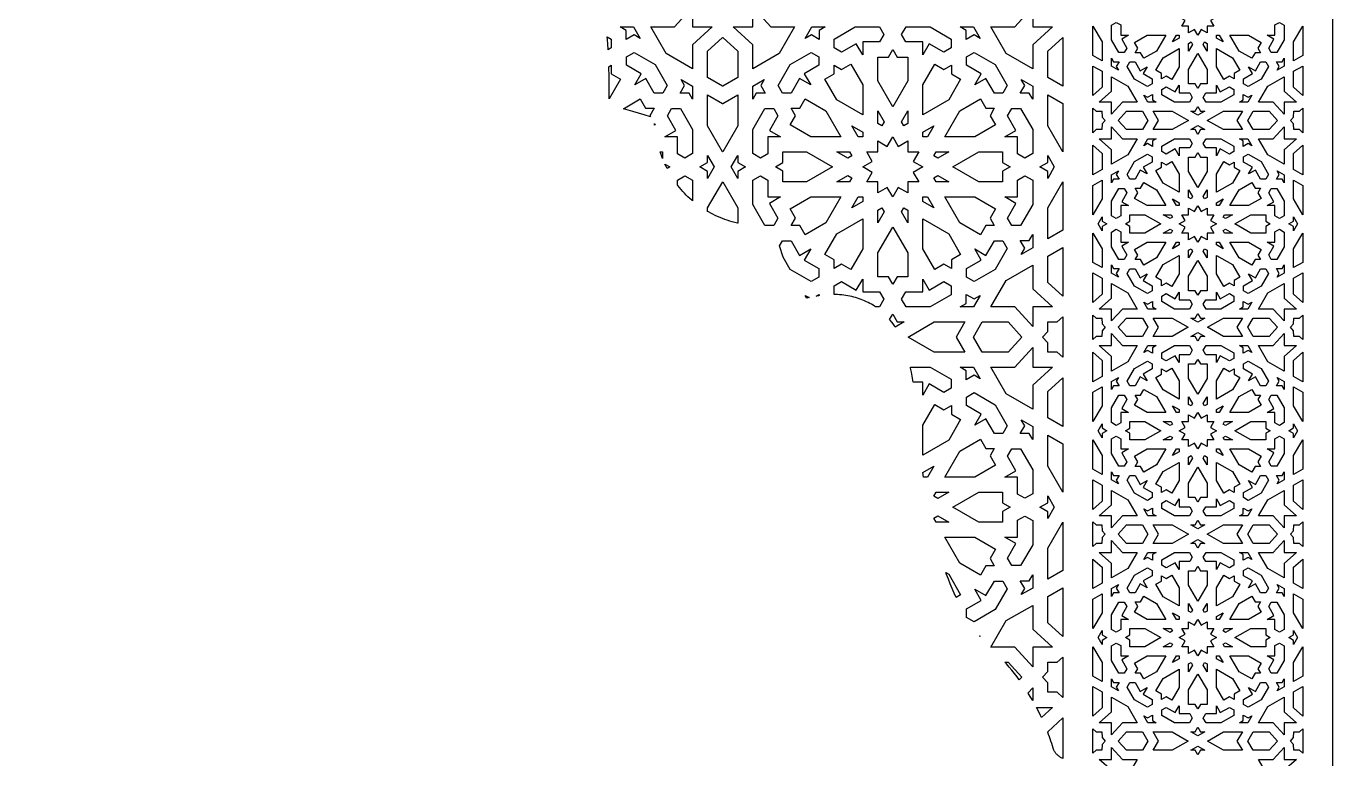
# Model space of a CAD drawing. Extents: x -430 to 430, y -1150 to 1150.
# Drawn here: x -5.4 to 430, y 579.6 to 823.6 of the extents above; entities that cross this region are included whole.
import ezdxf

# ---------------------------------------------------------------- set-up
doc = ezdxf.new("R2010")
doc.units = 0
doc.layers.add('LAYER_1', color=18, linetype='CONTINUOUS')

msp = doc.modelspace()

# ---------------------------------------------------------------- linework, layer by layer
at = {"layer": 'LAYER_1'}
for points in [[(-430, -1150), (430, -1150), (430, 1150), (-430, 1150)], [(386.13, 830.8), (388.09, 831.91), (388.09, 829.69), (390.35, 829.69), (389.22, 827.76), (391.18, 826.65), (389.22, 825.54), (390.35, 823.61), (388.09, 823.61), (388.09, 821.39), (386.13, 822.5), (385, 820.57), (383.87, 822.5), (381.91, 821.39), (381.91, 823.61), (379.65, 823.61), (380.78, 825.54), (378.82, 826.65), (380.78, 827.76), (379.65, 829.69), (381.91, 829.69), (381.91, 831.91), (383.87, 830.8), (385, 832.73)], [(216.64, 823.34), (223.2, 823.34), (216.64, 817.35), (216.64, 809.42), (207.81, 814.51), (202.71, 823.34), (210.65, 823.34), (216.64, 829.9)], [(242.69, 823.34), (250.62, 823.34), (245.53, 814.51), (236.7, 809.42), (236.7, 817.35), (230.14, 823.34), (236.7, 823.34), (236.7, 829.9)], [(329.97, 823.34), (336.53, 823.34), (329.97, 817.35), (329.97, 809.42), (321.14, 814.51), (316.04, 823.34), (323.98, 823.34), (329.97, 829.9)], [(199.13, 819.52), (197.12, 820.68), (194.53, 819.18), (194.53, 822.18), (192.52, 823.34), (196.93, 823.34)], [(258.81, 822.18), (258.81, 819.18), (256.21, 820.68), (254.2, 819.52), (256.41, 823.34), (260.82, 823.34)], [(280.38, 820.77), (278.97, 818.33), (273.32, 818.33), (273.32, 814.06), (271.19, 817.76), (266.3, 814.94), (263.85, 816.35), (263.85, 819.31), (270.84, 823.34), (278.9, 823.34)], [(302.81, 819.31), (302.81, 816.35), (300.37, 814.94), (295.48, 817.76), (293.34, 814.06), (293.34, 818.33), (287.7, 818.33), (286.29, 820.77), (287.77, 823.34), (295.83, 823.34)], [(312.46, 819.52), (310.45, 820.68), (307.86, 819.18), (307.86, 822.18), (305.85, 823.34), (310.26, 823.34)], [(353.1, 818.34), (353.1, 812.08), (350.01, 813.83), (350.01, 823.6)], [(359.29, 824), (359.29, 820.57), (361.93, 820.57), (359.64, 819.27), (361.39, 816.3), (360.51, 814.81), (358.68, 814.81), (356.2, 819.05), (356.2, 823.95), (357.78, 824.85)], [(413.8, 823.95), (413.8, 819.05), (411.31, 814.81), (409.48, 814.81), (408.61, 816.3), (410.35, 819.27), (408.07, 820.57), (410.71, 820.57), (410.71, 824), (412.22, 824.85)], [(419.98, 813.83), (416.9, 812.08), (416.9, 818.34), (419.98, 823.6)], [(189.48, 819.31), (189.48, 816.35), (188.49, 815.77), (188.37, 817.84), (188.21, 820.04)], [(231.69, 815.23), (231.69, 806.47), (226.69, 803.58), (226.67, 803.6), (226.65, 803.58), (221.65, 806.47), (221.65, 815.23), (226.65, 819.79), (226.67, 819.77), (226.69, 819.79)], [(339.97, 803.58), (334.98, 806.47), (334.98, 815.23), (339.97, 819.79)], [(371.2, 815.3), (366.96, 812.89), (365.86, 814.77), (364.09, 814.77), (364.97, 816.27), (363.87, 818.15), (368.11, 820.57), (374.29, 820.57)], [(378.82, 819.63), (376.56, 818.35), (377.86, 820.57), (378.82, 820.57)], [(393.44, 818.35), (391.18, 819.63), (391.18, 820.57), (392.13, 820.57)], [(406.13, 818.15), (405.03, 816.27), (405.91, 814.77), (404.14, 814.77), (403.04, 812.89), (398.8, 815.3), (395.71, 820.57), (401.88, 820.57)], [(204.14, 810.85), (208.17, 803.87), (206.69, 801.3), (203.87, 801.3), (201.05, 806.19), (197.35, 804.06), (199.48, 807.75), (194.59, 810.57), (194.59, 813.4), (197.16, 814.88)], [(258.74, 813.4), (258.74, 810.57), (253.85, 807.75), (255.99, 804.06), (252.29, 806.19), (249.47, 801.3), (246.64, 801.3), (245.16, 803.87), (249.19, 810.85), (256.17, 814.88)], [(284.76, 813.32), (288.33, 813.32), (288.33, 805.39), (283.33, 796.73), (278.33, 805.39), (278.33, 813.32), (281.9, 813.32), (283.33, 815.8)], [(317.47, 810.85), (321.5, 803.87), (320.02, 801.3), (317.2, 801.3), (314.37, 806.19), (310.68, 804.06), (312.81, 807.75), (307.92, 810.57), (307.92, 813.4), (310.49, 814.88)], [(378.82, 810.03), (376.36, 805.86), (374.46, 806.94), (372.93, 806.07), (372.93, 807.81), (371.02, 808.9), (373.47, 813.07), (378.82, 816.11)], [(383.21, 817.53), (381.91, 815.31), (381.91, 817.87), (382.73, 818.34)], [(388.09, 809.22), (388.09, 804.39), (385.88, 804.39), (385, 802.89), (384.11, 804.39), (381.91, 804.39), (381.91, 809.22), (385, 814.48)], [(388.09, 817.87), (388.09, 815.31), (386.79, 817.53), (387.26, 818.34)], [(396.53, 813.07), (398.98, 808.9), (397.07, 807.81), (397.07, 806.07), (395.54, 806.94), (393.63, 805.86), (391.18, 810.03), (391.18, 816.11)], [(189.55, 807.7), (192.64, 805.92), (188.89, 799.43), (188.87, 804.32), (188.82, 807.04), (188.75, 809.75), (188.74, 810.1), (189.55, 810.56)], [(273.32, 804.05), (273.32, 794.05), (264.66, 799.05), (260.7, 805.92), (263.79, 807.7), (263.79, 810.56), (266.26, 809.13), (269.35, 810.92)], [(300.4, 809.13), (302.88, 810.56), (302.88, 807.7), (305.97, 805.92), (302, 799.05), (293.34, 794.05), (293.34, 804.05), (297.31, 810.92)], [(353.1, 808.56), (353.1, 803.23), (350.01, 800.46), (350.01, 810.32)], [(356.91, 811.74), (358.76, 811.74), (357.84, 810.17), (358.55, 808.95), (356.2, 810.29), (356.2, 812.96)], [(365.82, 808.73), (368.11, 810.03), (366.79, 807.78), (369.81, 806.07), (369.81, 804.35), (368.22, 803.45), (363.91, 805.9), (361.42, 810.14), (362.34, 811.7), (364.08, 811.7)], [(408.57, 810.14), (406.08, 805.9), (401.77, 803.45), (400.19, 804.35), (400.19, 806.07), (403.21, 807.78), (401.89, 810.03), (404.17, 808.73), (405.92, 811.7), (407.66, 811.7)], [(413.8, 810.29), (411.44, 808.95), (412.16, 810.17), (411.23, 811.74), (413.09, 811.74), (413.8, 812.96)], [(419.98, 800.46), (416.9, 803.23), (416.9, 808.56), (419.98, 810.32)], [(216.64, 803.63), (216.64, 799.23), (215.48, 801.23), (212.48, 801.23), (213.98, 803.83), (212.82, 805.84)], [(239.36, 803.83), (240.86, 801.23), (237.86, 801.23), (236.7, 799.23), (236.7, 803.63), (240.52, 805.84)], [(329.97, 803.63), (329.97, 799.23), (328.81, 801.23), (325.81, 801.23), (327.31, 803.83), (326.15, 805.84)], [(361.65, 803.67), (364.8, 798.3), (359.89, 798.3), (356.2, 794.32), (356.2, 798.3), (352.14, 798.3), (356.2, 801.94), (356.2, 806.77)], [(413.8, 801.94), (417.85, 798.3), (413.8, 798.3), (413.8, 794.32), (410.1, 798.3), (405.2, 798.3), (408.35, 803.67), (413.8, 806.77)], [(378.82, 801.35), (382.3, 801.35), (383.17, 799.86), (382.26, 798.3), (377.28, 798.3), (372.97, 800.75), (372.97, 802.55), (374.48, 803.41), (377.5, 801.7), (378.82, 803.94)], [(392.5, 801.7), (395.52, 803.41), (397.03, 802.55), (397.03, 800.75), (392.72, 798.3), (387.74, 798.3), (386.82, 799.86), (387.7, 801.35), (391.18, 801.35), (391.18, 803.94)], [(201, 796.26), (203.86, 796.26), (202.43, 793.78), (202.65, 793.4), (200.45, 794.09), (196.69, 795.21), (193.58, 796.1), (199.21, 799.35)], [(231.69, 790.38), (226.69, 781.73), (226.67, 781.76), (226.65, 781.73), (221.65, 790.38), (221.65, 800.69), (226.65, 797.8), (226.67, 797.81), (226.69, 797.8), (231.69, 800.69)], [(261, 795.38), (265.99, 786.73), (256, 786.73), (249.12, 790.69), (250.91, 793.78), (249.48, 796.26), (252.34, 796.26), (254.12, 799.35)], [(314.33, 796.26), (317.19, 796.26), (315.76, 793.78), (317.54, 790.69), (310.67, 786.73), (300.67, 786.73), (305.67, 795.38), (312.54, 799.35)], [(339.97, 797.8), (339.97, 781.73), (334.98, 790.38), (334.98, 800.69)], [(369.85, 799.01), (371.09, 798.3), (368.37, 798.3), (367.01, 800.63), (368.25, 799.92), (369.85, 800.83)], [(401.75, 799.92), (402.99, 800.63), (401.63, 798.3), (398.91, 798.3), (400.15, 799.01), (400.15, 800.83)], [(216.64, 789.21), (216.64, 781.15), (214.07, 779.67), (211.63, 781.08), (211.63, 786.73), (207.36, 786.73), (211.05, 788.86), (208.23, 793.75), (209.64, 796.19), (212.61, 796.19)], [(245.1, 793.75), (242.28, 788.86), (245.98, 786.73), (241.71, 786.73), (241.71, 781.08), (239.26, 779.67), (236.7, 781.15), (236.7, 789.21), (240.73, 796.19), (243.69, 796.19)], [(280.44, 791.72), (279.67, 790.39), (278.33, 791.16), (278.33, 795.37)], [(288.33, 791.16), (287, 790.39), (286.23, 791.72), (288.33, 795.37)], [(329.97, 789.21), (329.97, 781.15), (327.4, 779.67), (324.96, 781.08), (324.96, 786.73), (320.69, 786.73), (324.38, 788.86), (321.56, 793.75), (322.97, 796.19), (325.93, 796.19)], [(351.15, 795.26), (353.04, 795.26), (353.1, 793.34), (354.17, 792.19), (353.1, 791.04), (353.04, 789.13), (351.15, 789.13), (350.01, 788.1), (350.01, 796.28)], [(368.38, 792.19), (366.58, 789.13), (361.26, 789.13), (358.42, 792.19), (361.26, 795.26), (366.58, 795.26)], [(381.85, 792.19), (376.45, 789.13), (370.16, 789.13), (371.95, 792.19), (370.16, 795.26), (376.45, 795.26)], [(385.93, 795.26), (387.36, 795.26), (385, 793.92), (382.64, 795.26), (384.07, 795.26), (385, 796.84)], [(398.04, 792.19), (399.84, 789.13), (393.55, 789.13), (388.15, 792.19), (393.55, 795.26), (399.84, 795.26)], [(411.58, 792.19), (408.74, 789.13), (403.42, 789.13), (401.62, 792.19), (403.42, 795.26), (408.74, 795.26)], [(419.98, 788.1), (418.84, 789.13), (416.96, 789.13), (416.9, 791.04), (415.83, 792.19), (416.9, 793.34), (416.96, 795.26), (418.84, 795.26), (419.98, 796.28)], [(204.21, 790.69), (203.99, 790.57), (203.94, 791.16), (203.94, 791.17)], [(273.32, 788.27), (273.32, 786.73), (271.78, 786.73), (269.67, 790.37)], [(294.88, 786.73), (293.34, 786.73), (293.34, 788.27), (296.99, 790.37)], [(359.89, 786.08), (364.8, 786.08), (361.65, 780.72), (356.2, 777.62), (356.2, 782.44), (352.14, 786.08), (356.2, 786.08), (356.2, 790.07)], [(387.36, 789.13), (385.93, 789.13), (385, 787.55), (384.07, 789.13), (382.64, 789.13), (385, 790.47)], [(413.8, 786.08), (417.85, 786.08), (413.8, 782.44), (413.8, 777.62), (408.35, 780.72), (405.2, 786.08), (410.1, 786.08), (413.8, 790.07)], [(285.16, 783.55), (288.33, 785.38), (288.33, 781.72), (291.99, 781.72), (290.16, 778.55), (293.33, 776.72), (290.16, 774.89), (291.99, 771.72), (288.33, 771.72), (288.33, 768.06), (285.16, 769.89), (283.33, 766.72), (281.5, 769.89), (278.33, 768.06), (278.33, 771.72), (274.67, 771.72), (276.5, 774.89), (273.33, 776.72), (276.5, 778.55), (274.67, 781.72), (278.33, 781.72), (278.33, 785.38), (281.5, 783.55), (283.33, 786.72)], [(353.1, 781.15), (353.1, 775.83), (350.01, 774.07), (350.01, 783.93)], [(369.85, 785.38), (369.85, 783.55), (368.25, 784.47), (367.01, 783.76), (368.37, 786.08), (371.09, 786.08)], [(383.17, 784.52), (382.3, 783.04), (378.82, 783.04), (378.82, 780.44), (377.5, 782.69), (374.48, 780.97), (372.97, 781.83), (372.97, 783.63), (377.28, 786.08), (382.26, 786.08)], [(397.03, 783.63), (397.03, 781.83), (395.52, 780.97), (392.5, 782.69), (391.18, 780.44), (391.18, 783.04), (387.7, 783.04), (386.82, 784.52), (387.74, 786.08), (392.72, 786.08)], [(402.99, 783.76), (401.75, 784.47), (400.15, 783.55), (400.15, 785.38), (398.91, 786.08), (401.63, 786.08)], [(419.98, 774.07), (416.9, 775.83), (416.9, 781.15), (419.98, 783.93)], [(206.62, 779.55), (206.24, 780.53), (205.83, 781.72), (206.62, 781.72)], [(223.85, 776.72), (221.65, 772.9), (221.65, 775.22), (219.05, 776.72), (221.65, 778.22), (221.65, 780.53)], [(231.69, 778.22), (234.29, 776.72), (231.69, 775.22), (231.69, 772.9), (229.48, 776.72), (231.69, 780.53)], [(263.31, 776.72), (254.65, 771.72), (246.72, 771.72), (246.72, 775.29), (244.24, 776.72), (246.72, 778.15), (246.72, 781.72), (254.65, 781.72)], [(269.66, 780.38), (268.32, 779.61), (264.67, 781.72), (268.89, 781.72)], [(298.34, 779.61), (297.01, 780.38), (297.78, 781.72), (301.99, 781.72)], [(319.95, 778.15), (322.42, 776.72), (319.95, 775.29), (319.95, 771.72), (312.01, 771.72), (303.35, 776.72), (312.01, 781.72), (319.95, 781.72)], [(337.18, 776.72), (334.98, 772.9), (334.98, 775.22), (332.38, 776.72), (334.98, 778.22), (334.98, 780.53)], [(369.81, 780.04), (369.81, 778.32), (366.79, 776.61), (368.11, 774.36), (365.82, 775.66), (364.08, 772.69), (362.34, 772.69), (361.42, 774.24), (363.91, 778.49), (368.22, 780.94)], [(385.88, 779.99), (388.09, 779.99), (388.09, 775.17), (385, 769.91), (381.91, 775.17), (381.91, 779.99), (384.11, 779.99), (385, 781.5)], [(406.08, 778.49), (408.57, 774.24), (407.66, 772.69), (405.92, 772.69), (404.17, 775.66), (401.89, 774.36), (403.21, 776.61), (400.19, 778.32), (400.19, 780.04), (401.77, 780.94)], [(209.09, 776.72), (208.15, 776.17), (207.82, 776.82), (207.41, 777.69)], [(357.84, 774.22), (358.76, 772.64), (356.91, 772.64), (356.2, 771.42), (356.2, 774.1), (358.55, 775.44)], [(378.82, 774.35), (378.82, 768.28), (373.47, 771.31), (371.02, 775.49), (372.93, 776.58), (372.93, 778.31), (374.46, 777.45), (376.36, 778.53)], [(395.54, 777.45), (397.07, 778.31), (397.07, 776.58), (398.98, 775.49), (396.53, 771.31), (391.18, 768.28), (391.18, 774.35), (393.63, 778.53)], [(413.8, 774.1), (413.8, 771.42), (413.09, 772.64), (411.23, 772.64), (412.16, 774.22), (411.44, 775.44)], [(216.64, 772.28), (216.64, 765.4), (216.36, 765.62), (215.73, 766.18), (215.11, 766.75), (214.5, 767.34), (213.91, 767.94), (213.34, 768.56), (212.78, 769.19), (212.23, 769.83), (211.71, 770.49), (211.63, 770.6), (211.63, 772.35), (214.07, 773.76)], [(231.69, 763.05), (231.69, 757.95), (231.57, 757.98), (230.72, 758.19), (229.88, 758.42), (229.04, 758.67), (228.21, 758.94), (227.39, 759.23), (226.58, 759.54), (225.78, 759.86), (224.99, 760.2), (224.21, 760.56), (223.43, 760.94), (222.67, 761.33), (221.92, 761.74), (221.65, 761.9), (221.65, 763.05), (226.67, 771.71)], [(241.71, 772.35), (241.71, 766.71), (245.98, 766.71), (242.28, 764.58), (245.1, 759.69), (243.69, 757.25), (240.73, 757.25), (236.7, 764.23), (236.7, 772.28), (239.26, 773.76)], [(269.66, 773.06), (268.89, 771.72), (264.67, 771.72), (268.32, 773.83)], [(301.99, 771.72), (297.78, 771.72), (297.01, 773.06), (298.34, 773.83)], [(329.97, 772.28), (329.97, 764.23), (325.93, 757.25), (322.97, 757.25), (321.56, 759.69), (324.38, 764.58), (320.69, 766.71), (324.96, 766.71), (324.96, 772.35), (327.4, 773.76)], [(339.97, 755.64), (334.98, 752.75), (334.98, 763.05), (339.97, 771.71)], [(353.1, 766.05), (350.01, 760.78), (350.01, 770.56), (353.1, 772.31)], [(371.2, 769.08), (374.29, 763.82), (368.11, 763.82), (363.87, 766.23), (364.97, 768.11), (364.09, 769.62), (365.86, 769.62), (366.96, 771.5)], [(404.14, 769.62), (405.91, 769.62), (405.03, 768.11), (406.13, 766.23), (401.88, 763.82), (395.71, 763.82), (398.8, 769.08), (403.04, 771.5)], [(419.98, 770.56), (419.98, 760.78), (416.9, 766.05), (416.9, 772.31)], [(261, 758.05), (254.12, 754.09), (252.34, 757.18), (249.48, 757.18), (250.91, 759.65), (249.12, 762.74), (256, 766.71), (265.99, 766.71)], [(273.32, 765.17), (269.67, 763.07), (271.78, 766.71), (273.32, 766.71)], [(296.99, 763.07), (293.34, 765.17), (293.34, 766.71), (294.88, 766.71)], [(317.54, 762.74), (315.76, 759.65), (317.19, 757.18), (314.33, 757.18), (312.54, 754.09), (305.67, 758.05), (300.67, 766.71), (310.67, 766.71)], [(361.39, 768.09), (359.64, 765.12), (361.93, 763.82), (359.29, 763.82), (359.29, 760.39), (357.78, 759.53), (356.2, 760.43), (356.2, 765.33), (358.68, 769.58), (360.51, 769.58)], [(383.21, 766.86), (382.73, 766.05), (381.91, 766.52), (381.91, 769.08)], [(388.09, 766.52), (387.26, 766.05), (386.79, 766.86), (388.09, 769.08)], [(413.8, 765.33), (413.8, 760.43), (412.22, 759.53), (410.71, 760.39), (410.71, 763.82), (408.07, 763.82), (410.35, 765.12), (408.61, 768.09), (409.48, 769.58), (411.31, 769.58)], [(280.44, 761.72), (278.33, 758.07), (278.33, 762.28), (279.67, 763.05)], [(288.33, 762.28), (288.33, 758.07), (286.23, 761.72), (287, 763.05)], [(378.82, 764.76), (378.82, 763.82), (377.86, 763.82), (376.56, 766.04)], [(386.13, 761.89), (388.09, 763), (388.09, 760.77), (390.35, 760.77), (389.22, 758.85), (391.18, 757.74), (389.22, 756.62), (390.35, 754.7), (388.09, 754.7), (388.09, 752.47), (386.13, 753.58), (385, 751.66), (383.87, 753.58), (381.91, 752.47), (381.91, 754.7), (379.65, 754.7), (380.78, 756.62), (378.82, 757.74), (380.78, 758.85), (379.65, 760.77), (381.91, 760.77), (381.91, 763), (383.87, 761.89), (385, 763.81)], [(392.13, 763.82), (391.18, 763.82), (391.18, 764.76), (393.44, 766.04)], [(273.32, 749.39), (269.35, 742.52), (266.26, 744.3), (263.79, 742.87), (263.79, 745.73), (260.7, 747.52), (264.66, 754.39), (273.32, 759.39)], [(302, 754.39), (305.97, 747.52), (302.88, 745.73), (302.88, 742.87), (300.4, 744.3), (297.31, 742.52), (293.34, 749.39), (293.34, 759.39)], [(353.1, 758.65), (354.7, 757.74), (353.1, 756.83), (353.1, 755.42), (351.74, 757.74), (353.1, 760.06)], [(372.63, 757.74), (367.29, 754.7), (362.38, 754.7), (362.38, 756.87), (360.85, 757.74), (362.38, 758.61), (362.38, 760.78), (367.29, 760.78)], [(376.55, 759.96), (375.73, 759.49), (373.47, 760.77), (376.08, 760.77)], [(394.27, 759.49), (393.44, 759.96), (393.92, 760.77), (396.52, 760.77)], [(407.61, 758.61), (409.14, 757.74), (407.61, 756.87), (407.61, 754.7), (402.71, 754.7), (397.36, 757.74), (402.71, 760.78), (407.61, 760.78)], [(418.26, 757.74), (416.9, 755.42), (416.9, 756.83), (415.29, 757.74), (416.9, 758.65), (416.9, 760.06)], [(288.33, 748.05), (288.33, 740.11), (284.76, 740.11), (283.33, 737.64), (281.9, 740.11), (278.33, 740.11), (278.33, 748.05), (283.33, 756.7)], [(329.97, 749.8), (326.15, 747.6), (327.31, 749.61), (325.81, 752.2), (328.81, 752.2), (329.97, 754.21)], [(353.1, 749.43), (353.1, 743.16), (350.01, 744.92), (350, 744.91), (350, 754.67), (350.01, 754.69)], [(359.29, 755.08), (359.29, 751.65), (361.93, 751.65), (359.64, 750.35), (361.39, 747.38), (360.51, 745.9), (358.68, 745.9), (356.2, 750.14), (356.2, 755.04), (357.78, 755.94)], [(376.55, 755.51), (376.08, 754.7), (373.47, 754.7), (375.73, 755.98)], [(396.52, 754.7), (393.92, 754.7), (393.44, 755.51), (394.27, 755.98)], [(413.8, 755.04), (413.8, 750.14), (411.31, 745.9), (409.48, 745.9), (408.61, 747.38), (410.35, 750.35), (408.07, 751.65), (410.71, 751.65), (410.71, 755.08), (412.22, 755.94)], [(419.98, 744.92), (416.9, 743.16), (416.9, 749.43), (419.98, 754.69)], [(252.29, 747.25), (255.99, 749.38), (253.85, 745.68), (258.74, 742.86), (258.74, 740.04), (256.17, 738.56), (249.19, 742.59), (246.86, 746.63), (245.64, 750.4), (246.64, 752.13), (249.47, 752.13)], [(321.5, 749.57), (317.47, 742.59), (310.49, 738.56), (307.92, 740.04), (307.92, 742.86), (312.81, 745.68), (310.68, 749.38), (314.37, 747.25), (317.2, 752.13), (320.02, 752.13)], [(339.97, 733.64), (334.98, 738.21), (334.98, 746.97), (339.97, 749.85)], [(371.2, 746.39), (366.96, 743.98), (365.86, 745.86), (364.09, 745.86), (364.97, 747.36), (363.87, 749.24), (368.11, 751.65), (374.29, 751.65)], [(378.82, 750.71), (376.56, 749.43), (377.86, 751.65), (378.82, 751.65)], [(383.21, 748.61), (381.91, 746.4), (381.91, 748.96), (382.73, 749.42)], [(388.09, 748.96), (388.09, 746.4), (386.79, 748.61), (387.26, 749.42)], [(393.44, 749.43), (391.18, 750.71), (391.18, 751.65), (392.13, 751.65)], [(406.13, 749.24), (405.03, 747.36), (405.91, 745.86), (404.14, 745.86), (403.04, 743.98), (398.8, 746.39), (395.71, 751.65), (401.88, 751.65)], [(378.82, 741.12), (376.36, 736.94), (374.46, 738.03), (372.93, 737.16), (372.93, 738.9), (371.02, 739.98), (373.47, 744.16), (378.82, 747.2)], [(388.09, 740.3), (388.09, 735.48), (385.88, 735.48), (385, 733.98), (384.11, 735.48), (381.91, 735.48), (381.91, 740.3), (385, 745.57)], [(396.53, 744.16), (398.98, 739.98), (397.07, 738.9), (397.07, 737.16), (395.54, 738.03), (393.63, 736.94), (391.18, 741.12), (391.18, 747.2)], [(329.97, 736.08), (336.53, 730.1), (329.97, 730.1), (329.97, 723.54), (323.98, 730.1), (316.04, 730.1), (321.14, 738.92), (329.97, 744.02)], [(353.1, 739.65), (353.1, 734.32), (350.01, 731.55), (350, 731.56), (350, 741.39), (350.01, 741.4)], [(356.91, 742.83), (358.76, 742.83), (357.84, 741.25), (358.55, 740.03), (356.2, 741.37), (356.2, 744.05)], [(365.82, 739.82), (368.11, 741.11), (366.79, 738.87), (369.81, 737.15), (369.81, 735.44), (368.22, 734.54), (363.91, 736.99), (361.42, 741.23), (362.34, 742.79), (364.08, 742.79)], [(408.57, 741.23), (406.08, 736.99), (401.77, 734.54), (400.19, 735.44), (400.19, 737.15), (403.21, 738.87), (401.89, 741.11), (404.17, 739.82), (405.92, 742.79), (407.66, 742.79)], [(413.8, 741.37), (411.44, 740.03), (412.16, 741.25), (411.23, 742.83), (413.09, 742.83), (413.8, 744.05)], [(419.98, 731.55), (416.9, 734.32), (416.9, 739.65), (419.98, 741.4)], [(273.32, 735.11), (278.97, 735.11), (280.38, 732.66), (278.9, 730.1), (277.59, 730.1), (277.29, 730.3), (276.77, 730.63), (276.23, 730.95), (275.68, 731.26), (275.12, 731.55), (274.55, 731.83), (273.98, 732.09), (273.39, 732.34), (272.79, 732.58), (272.19, 732.8), (271.58, 733), (270.96, 733.19), (270.33, 733.36), (269.7, 733.52), (269.06, 733.66), (268.41, 733.78), (267.76, 733.89), (267.06, 733.99), (266.35, 734.07), (265.65, 734.14), (264.94, 734.18), (264.23, 734.21), (263.85, 734.22), (263.85, 737.09), (266.3, 738.5), (271.19, 735.68), (273.32, 739.37)], [(295.48, 735.68), (300.37, 738.5), (302.81, 737.09), (302.81, 734.13), (295.83, 730.1), (287.77, 730.1), (286.29, 732.66), (287.7, 735.11), (293.34, 735.11), (293.34, 739.37)], [(361.65, 734.76), (364.8, 729.39), (359.89, 729.39), (356.2, 725.4), (356.2, 729.39), (352.14, 729.39), (356.2, 733.03), (356.2, 737.86)], [(413.8, 733.03), (417.85, 729.39), (413.8, 729.39), (413.8, 725.4), (410.1, 729.39), (405.2, 729.39), (408.35, 734.76), (413.8, 737.86)], [(255.5, 733.17), (254.74, 732.99), (254.2, 733.92)], [(258.81, 733.86), (258.58, 733.83), (257.88, 733.7), (257.83, 733.69), (258.81, 734.26)], [(310.45, 732.76), (312.46, 733.92), (310.26, 730.1), (305.85, 730.1), (307.86, 731.26), (307.86, 734.26)], [(369.85, 730.1), (371.09, 729.39), (368.37, 729.39), (367.01, 731.71), (368.25, 731.01), (369.85, 731.92)], [(378.82, 732.44), (382.3, 732.44), (383.17, 730.95), (382.26, 729.39), (377.28, 729.39), (372.97, 731.84), (372.97, 733.64), (374.48, 734.5), (377.5, 732.78), (378.82, 735.03)], [(392.5, 732.78), (395.52, 734.5), (397.03, 733.64), (397.03, 731.84), (392.72, 729.39), (387.74, 729.39), (386.82, 730.95), (387.7, 732.44), (391.18, 732.44), (391.18, 735.03)], [(401.75, 731.01), (402.99, 731.71), (401.63, 729.39), (398.91, 729.39), (400.15, 730.1), (400.15, 731.92)], [(284.83, 725.09), (287.15, 725.09), (284.15, 723.36), (283.87, 723.81), (283.45, 724.43), (283, 725.03), (282.53, 725.63), (282.3, 725.9), (283.33, 727.69)], [(351.15, 726.35), (353.04, 726.35), (353.1, 724.43), (354.15, 723.29), (353.1, 722.16), (353.04, 720.24), (351.15, 720.24), (350, 719.2), (350, 727.38)], [(385.93, 726.35), (387.36, 726.35), (385, 725.01), (382.64, 726.35), (384.07, 726.35), (385, 727.92)], [(420, 719.2), (418.84, 720.24), (416.96, 720.24), (416.9, 722.16), (415.84, 723.29), (416.9, 724.43), (416.96, 726.35), (418.84, 726.35), (420, 727.38)], [(304.45, 720.05), (307.36, 715.01), (297.17, 715.01), (288.44, 720.05), (297.17, 725.09), (307.36, 725.09)], [(326.37, 720.05), (321.77, 715.01), (313.15, 715.01), (310.24, 720.05), (313.15, 725.09), (321.77, 725.09)], [(339.97, 713.32), (338.13, 715.01), (335.07, 715.01), (334.98, 718.16), (333.25, 720.05), (334.98, 721.94), (335.07, 725.09), (338.13, 725.09), (339.97, 726.77)], [(368.37, 723.29), (366.58, 720.24), (361.26, 720.24), (358.43, 723.29), (361.26, 726.35), (366.58, 726.35)], [(381.82, 723.29), (376.45, 720.24), (370.16, 720.24), (371.95, 723.29), (370.16, 726.35), (376.45, 726.35)], [(398.05, 723.29), (399.84, 720.24), (393.55, 720.24), (388.17, 723.29), (393.55, 726.35), (399.84, 726.35)], [(411.57, 723.29), (408.74, 720.24), (403.42, 720.24), (401.62, 723.29), (403.42, 726.35), (408.74, 726.35)], [(359.89, 717.19), (364.8, 717.19), (361.65, 711.83), (356.2, 708.73), (356.2, 713.55), (352.14, 717.19), (356.2, 717.19), (356.2, 721.18)], [(387.36, 720.24), (385.93, 720.24), (385, 718.66), (384.07, 720.24), (382.64, 720.24), (385, 721.58)], [(413.8, 717.19), (417.85, 717.19), (413.8, 713.55), (413.8, 708.73), (408.35, 711.83), (405.2, 717.19), (410.1, 717.19), (413.8, 721.18)], [(329.97, 710), (336.53, 710), (329.97, 704.01), (329.97, 696.08), (321.14, 701.17), (316.04, 710), (323.98, 710), (329.97, 716.56)], [(353.1, 712.27), (353.1, 706.94), (350.01, 705.18), (350, 705.19), (350, 715.03), (350.01, 715.04)], [(369.85, 716.49), (369.85, 714.67), (368.25, 715.58), (367.01, 714.87), (368.37, 717.19), (371.09, 717.19)], [(383.17, 715.64), (382.3, 714.15), (378.82, 714.15), (378.82, 711.56), (377.5, 713.8), (374.48, 712.09), (372.97, 712.94), (372.97, 714.75), (377.28, 717.2), (382.26, 717.2)], [(397.03, 714.75), (397.03, 712.94), (395.52, 712.09), (392.5, 713.8), (391.18, 711.56), (391.18, 714.15), (387.7, 714.15), (386.82, 715.64), (387.74, 717.2), (392.72, 717.2)], [(402.99, 714.87), (401.75, 715.58), (400.15, 714.67), (400.15, 716.49), (398.91, 717.19), (401.63, 717.19)], [(419.98, 705.18), (416.9, 706.94), (416.9, 712.27), (419.98, 715.04)], [(302.81, 705.97), (302.81, 703.01), (300.37, 701.6), (295.48, 704.42), (293.34, 700.72), (293.34, 704.99), (290.15, 704.99), (290.04, 705.74), (289.81, 707.07), (289.56, 708.39), (289.27, 709.7), (289.2, 710), (295.83, 710)], [(312.46, 706.18), (310.45, 707.34), (307.86, 705.84), (307.86, 708.84), (305.85, 710), (310.26, 710)], [(369.81, 711.15), (369.81, 709.43), (366.79, 707.72), (368.11, 705.47), (365.82, 706.77), (364.08, 703.8), (362.34, 703.8), (361.42, 705.36), (363.91, 709.6), (368.22, 712.05)], [(385.88, 711.1), (388.09, 711.1), (388.09, 706.28), (385, 701.02), (381.91, 706.28), (381.91, 711.1), (384.11, 711.1), (385, 712.61)], [(406.08, 709.6), (408.57, 705.36), (407.66, 703.8), (405.92, 703.8), (404.17, 706.77), (401.89, 705.47), (403.21, 707.72), (400.19, 709.43), (400.19, 711.15), (401.77, 712.05)], [(339.97, 690.25), (334.98, 693.13), (334.98, 701.89), (339.97, 706.45)], [(357.84, 705.33), (358.76, 703.75), (356.91, 703.75), (356.2, 702.53), (356.2, 705.21), (358.55, 706.55)], [(378.82, 705.47), (378.82, 699.39), (373.47, 702.43), (371.02, 706.6), (372.93, 707.69), (372.93, 709.43), (374.46, 708.56), (376.36, 709.64)], [(395.54, 708.56), (397.07, 709.43), (397.07, 707.69), (398.98, 706.6), (396.53, 702.43), (391.18, 699.39), (391.18, 705.47), (393.63, 709.64)], [(413.8, 705.21), (413.8, 702.53), (413.09, 703.75), (411.23, 703.75), (412.16, 705.33), (411.44, 706.55)], [(317.47, 697.51), (321.5, 690.53), (320.02, 687.96), (317.2, 687.96), (314.37, 692.85), (310.68, 690.72), (312.81, 694.41), (307.92, 697.24), (307.92, 700.06), (310.49, 701.54)], [(353.1, 697.16), (350.01, 691.89), (350, 691.92), (350, 701.67), (350.01, 701.67), (353.1, 703.42)], [(371.2, 700.2), (374.29, 694.93), (368.11, 694.93), (363.87, 697.35), (364.97, 699.22), (364.09, 700.73), (365.86, 700.73), (366.96, 702.61)], [(404.14, 700.73), (405.91, 700.73), (405.03, 699.22), (406.13, 697.35), (401.88, 694.93), (395.71, 694.93), (398.8, 700.2), (403.04, 702.61)], [(419.98, 701.67), (419.98, 691.89), (416.9, 697.16), (416.9, 703.42)], [(300.4, 695.79), (302.88, 697.22), (302.88, 694.36), (305.97, 692.58), (302, 685.71), (293.34, 680.71), (293.34, 690.71), (297.31, 697.58)], [(361.39, 699.2), (359.64, 696.23), (361.93, 694.93), (359.29, 694.93), (359.29, 691.5), (357.78, 690.64), (356.2, 691.54), (356.2, 696.44), (358.68, 700.69), (360.51, 700.69)], [(378.82, 695.87), (378.82, 694.93), (377.86, 694.93), (376.56, 697.15)], [(383.21, 697.97), (382.73, 697.16), (381.91, 697.63), (381.91, 700.19)], [(388.09, 697.63), (387.26, 697.16), (386.79, 697.97), (388.09, 700.19)], [(392.13, 694.93), (391.18, 694.93), (391.18, 695.87), (393.44, 697.15)], [(413.8, 696.44), (413.8, 691.54), (412.22, 690.64), (410.71, 691.5), (410.71, 694.93), (408.07, 694.93), (410.35, 696.23), (408.61, 699.2), (409.48, 700.69), (411.31, 700.69)], [(329.97, 690.29), (329.97, 685.89), (328.81, 687.89), (325.81, 687.89), (327.31, 690.49), (326.15, 692.5)], [(386.13, 693), (388.09, 694.11), (388.09, 691.89), (390.35, 691.89), (389.22, 689.96), (391.18, 688.85), (389.22, 687.74), (390.35, 685.81), (388.09, 685.81), (388.09, 683.59), (386.13, 684.7), (385, 682.77), (383.87, 684.7), (381.91, 683.59), (381.91, 685.81), (379.65, 685.81), (380.78, 687.74), (378.82, 688.85), (380.78, 689.96), (379.65, 691.89), (381.91, 691.89), (381.91, 694.11), (383.87, 693), (385, 694.93)], [(353.1, 689.76), (354.7, 688.85), (353.1, 687.94), (353.1, 686.53), (351.74, 688.85), (353.1, 691.17)], [(372.63, 688.85), (367.29, 685.81), (362.38, 685.81), (362.38, 687.98), (360.85, 688.85), (362.38, 689.72), (362.38, 691.89), (367.29, 691.89)], [(376.55, 691.08), (375.73, 690.61), (373.47, 691.89), (376.08, 691.89)], [(394.27, 690.61), (393.44, 691.08), (393.92, 691.89), (396.52, 691.89)], [(407.61, 689.72), (409.14, 688.85), (407.61, 687.98), (407.61, 685.81), (402.71, 685.81), (397.36, 688.85), (402.71, 691.89), (407.61, 691.89)], [(418.26, 688.85), (416.9, 686.53), (416.9, 687.94), (415.29, 688.85), (416.9, 689.76), (416.9, 691.17)], [(314.33, 682.92), (317.19, 682.92), (315.76, 680.44), (317.54, 677.35), (310.67, 673.39), (300.67, 673.39), (305.67, 682.04), (312.54, 686.01)], [(339.97, 684.46), (339.97, 668.39), (334.98, 677.04), (334.98, 687.35)], [(353.1, 680.54), (353.1, 674.28), (350.01, 676.03), (350.01, 685.8)], [(359.29, 686.2), (359.29, 682.76), (361.93, 682.76), (359.64, 681.47), (361.39, 678.5), (360.51, 677.01), (358.68, 677.01), (356.2, 681.25), (356.2, 686.15), (357.78, 687.05)], [(376.55, 686.62), (376.08, 685.81), (373.47, 685.81), (375.73, 687.09)], [(396.52, 685.81), (393.92, 685.81), (393.44, 686.62), (394.27, 687.09)], [(413.8, 686.15), (413.8, 681.25), (411.31, 677.01), (409.48, 677.01), (408.61, 678.5), (410.35, 681.47), (408.07, 682.76), (410.71, 682.76), (410.71, 686.2), (412.22, 687.05)], [(419.98, 676.03), (416.9, 674.28), (416.9, 680.54), (419.98, 685.8)], [(329.97, 675.87), (329.97, 667.81), (327.4, 666.33), (324.96, 667.74), (324.96, 673.39), (320.69, 673.39), (324.38, 675.52), (321.56, 680.41), (322.97, 682.85), (325.93, 682.85)], [(371.2, 677.5), (366.96, 675.09), (365.86, 676.97), (364.09, 676.97), (364.97, 678.47), (363.87, 680.35), (368.11, 682.76), (374.29, 682.76)], [(378.82, 681.83), (376.56, 680.55), (377.86, 682.77), (378.82, 682.77)], [(383.21, 679.73), (381.91, 677.51), (381.91, 680.07), (382.73, 680.54)], [(388.09, 680.07), (388.09, 677.51), (386.79, 679.73), (387.26, 680.54)], [(393.44, 680.55), (391.18, 681.83), (391.18, 682.77), (392.13, 682.77)], [(406.13, 680.35), (405.03, 678.47), (405.91, 676.97), (404.14, 676.97), (403.04, 675.09), (398.8, 677.5), (395.71, 682.76), (401.88, 682.76)], [(294.88, 673.38), (293.58, 673.38), (293.35, 674.93), (296.99, 677.03)], [(356.91, 673.94), (358.76, 673.94), (357.84, 672.36), (358.55, 671.14), (356.2, 672.48), (356.2, 675.16)], [(378.82, 672.23), (376.36, 668.06), (374.46, 669.14), (372.93, 668.27), (372.93, 670.01), (371.02, 671.09), (373.47, 675.27), (378.82, 678.31)], [(388.09, 671.42), (388.09, 666.59), (385.88, 666.59), (385, 665.09), (384.11, 666.59), (381.91, 666.59), (381.91, 671.42), (385, 676.68)], [(396.53, 675.27), (398.98, 671.09), (397.07, 670.01), (397.07, 668.27), (395.54, 669.14), (393.63, 668.06), (391.18, 672.23), (391.18, 678.31)], [(413.8, 672.48), (411.44, 671.14), (412.16, 672.36), (411.23, 673.94), (413.09, 673.94), (413.8, 675.16)], [(353.1, 670.76), (353.1, 665.43), (350.01, 662.66), (350.01, 672.51)], [(365.82, 670.93), (368.11, 672.23), (366.79, 669.98), (369.81, 668.26), (369.81, 666.55), (368.22, 665.65), (363.91, 668.1), (361.42, 672.34), (362.34, 673.9), (364.08, 673.9)], [(408.57, 672.34), (406.08, 668.1), (401.77, 665.65), (400.19, 666.55), (400.19, 668.26), (403.21, 669.98), (401.89, 672.23), (404.17, 670.93), (405.92, 673.9), (407.66, 673.9)], [(419.98, 662.66), (416.9, 665.43), (416.9, 670.76), (419.98, 672.51)], [(298.34, 666.27), (297.01, 667.04), (297.78, 668.38), (301.99, 668.38)], [(319.95, 664.81), (322.42, 663.38), (319.95, 661.95), (319.95, 658.38), (312.01, 658.38), (303.35, 663.38), (312.01, 668.38), (319.95, 668.38)], [(337.18, 663.38), (334.98, 659.56), (334.98, 661.88), (332.38, 663.38), (334.98, 664.88), (334.98, 667.2)], [(361.65, 665.87), (364.8, 660.5), (359.89, 660.5), (356.2, 656.52), (356.2, 660.5), (352.14, 660.5), (356.2, 664.14), (356.2, 668.97)], [(413.8, 664.14), (417.85, 660.5), (413.8, 660.5), (413.8, 656.52), (410.1, 660.5), (405.2, 660.5), (408.35, 665.87), (413.8, 668.97)], [(369.85, 661.21), (371.09, 660.5), (368.37, 660.5), (367.01, 662.82), (368.25, 662.12), (369.85, 663.03)], [(378.82, 663.55), (382.3, 663.55), (383.17, 662.06), (382.26, 660.5), (377.28, 660.5), (372.97, 662.95), (372.97, 664.75), (374.48, 665.61), (377.5, 663.9), (378.82, 666.14)], [(392.5, 663.9), (395.52, 665.61), (397.03, 664.75), (397.03, 662.95), (392.72, 660.5), (387.74, 660.5), (386.82, 662.06), (387.7, 663.55), (391.18, 663.55), (391.18, 666.14)], [(401.75, 662.12), (402.99, 662.82), (401.63, 660.5), (398.91, 660.5), (400.15, 661.21), (400.15, 663.03)], [(301.99, 658.38), (297.78, 658.38), (297.01, 659.72), (298.34, 660.49)], [(329.97, 658.95), (329.97, 650.89), (325.93, 643.91), (322.97, 643.91), (321.56, 646.35), (324.38, 651.24), (320.69, 653.37), (324.96, 653.37), (324.96, 659.02), (327.4, 660.43)], [(339.97, 642.3), (334.98, 639.41), (334.98, 649.71), (339.97, 658.37)], [(351.15, 657.46), (353.04, 657.46), (353.1, 655.54), (354.17, 654.39), (353.1, 653.24), (353.04, 651.33), (351.15, 651.33), (350.01, 650.3), (350.01, 658.48)], [(385.93, 657.46), (387.36, 657.46), (385, 656.12), (382.64, 657.46), (384.07, 657.46), (385, 659.04)], [(419.98, 650.3), (418.84, 651.33), (416.96, 651.33), (416.9, 653.24), (415.83, 654.39), (416.9, 655.54), (416.96, 657.46), (418.84, 657.46), (419.98, 658.48)], [(317.54, 649.41), (315.76, 646.31), (317.19, 643.84), (314.33, 643.84), (312.54, 640.75), (305.67, 644.72), (300.67, 653.37), (310.67, 653.37)], [(368.38, 654.39), (366.58, 651.33), (361.26, 651.33), (358.42, 654.39), (361.26, 657.46), (366.58, 657.46)], [(381.85, 654.39), (376.45, 651.33), (370.16, 651.33), (371.95, 654.39), (370.16, 657.46), (376.45, 657.46)], [(398.04, 654.39), (399.84, 651.33), (393.55, 651.33), (388.15, 654.39), (393.55, 657.46), (399.84, 657.46)], [(411.58, 654.39), (408.74, 651.33), (403.42, 651.33), (401.62, 654.39), (403.42, 657.46), (408.74, 657.46)], [(359.89, 648.28), (364.8, 648.28), (361.65, 642.91), (356.2, 639.82), (356.2, 644.64), (352.14, 648.28), (356.2, 648.28), (356.2, 652.27)], [(387.36, 651.33), (385.93, 651.33), (385, 649.75), (384.07, 651.33), (382.64, 651.33), (385, 652.67)], [(413.8, 648.28), (417.85, 648.28), (413.8, 644.64), (413.8, 639.82), (408.35, 642.91), (405.2, 648.28), (410.1, 648.28), (413.8, 652.27)], [(353.1, 643.35), (353.1, 638.02), (350.01, 636.27), (350.01, 646.12)], [(369.85, 647.58), (369.85, 645.75), (368.25, 646.66), (367.01, 645.96), (368.37, 648.28), (371.09, 648.28)], [(383.17, 646.72), (382.3, 645.24), (378.82, 645.24), (378.82, 642.64), (377.5, 644.89), (374.48, 643.17), (372.97, 644.03), (372.97, 645.83), (377.28, 648.28), (382.26, 648.28)], [(397.03, 645.83), (397.03, 644.03), (395.52, 643.17), (392.5, 644.89), (391.18, 642.64), (391.18, 645.24), (387.7, 645.24), (386.82, 646.72), (387.74, 648.28), (392.72, 648.28)], [(402.99, 645.96), (401.75, 646.66), (400.15, 645.75), (400.15, 647.58), (398.91, 648.28), (401.63, 648.28)], [(419.98, 636.27), (416.9, 638.02), (416.9, 643.35), (419.98, 646.12)], [(302, 641.05), (305.97, 634.18), (304.48, 633.32), (303.84, 634.72), (303.16, 636.26), (302.51, 637.81), (301.88, 639.37), (301.28, 640.93), (301.03, 641.61)], [(329.97, 636.46), (326.15, 634.26), (327.31, 636.27), (325.81, 638.86), (328.81, 638.86), (329.97, 640.87)], [(369.81, 642.24), (369.81, 640.52), (366.79, 638.8), (368.11, 636.56), (365.82, 637.86), (364.08, 634.88), (362.34, 634.88), (361.42, 636.44), (363.91, 640.69), (368.22, 643.14)], [(378.82, 636.55), (378.82, 630.47), (373.47, 633.51), (371.02, 637.69), (372.93, 638.77), (372.93, 640.51), (374.46, 639.64), (376.36, 640.73)], [(385.88, 642.19), (388.09, 642.19), (388.09, 637.37), (385, 632.1), (381.91, 637.37), (381.91, 642.19), (384.11, 642.19), (385, 643.7)], [(395.54, 639.64), (397.07, 640.51), (397.07, 638.77), (398.98, 637.69), (396.53, 633.51), (391.18, 630.47), (391.18, 636.55), (393.63, 640.73)], [(406.08, 640.69), (408.57, 636.44), (407.66, 634.88), (405.92, 634.88), (404.17, 637.86), (401.89, 636.56), (403.21, 638.8), (400.19, 640.52), (400.19, 642.24), (401.77, 643.14)], [(321.5, 636.23), (317.47, 629.25), (310.49, 625.22), (307.97, 626.68), (307.92, 626.75), (307.92, 629.52), (312.81, 632.35), (310.68, 636.04), (314.37, 633.91), (317.2, 638.79), (320.02, 638.79)], [(339.97, 620.31), (334.98, 624.87), (334.98, 633.63), (339.97, 636.51)], [(357.84, 636.42), (358.76, 634.84), (356.91, 634.84), (356.2, 633.62), (356.2, 636.3), (358.55, 637.64)], [(413.8, 636.3), (413.8, 633.62), (413.09, 634.84), (411.23, 634.84), (412.16, 636.42), (411.44, 637.64)], [(353.1, 628.24), (350.01, 622.98), (350.01, 632.75), (353.1, 634.51)], [(361.39, 630.29), (359.64, 627.32), (361.93, 626.02), (359.29, 626.02), (359.29, 622.59), (357.78, 621.73), (356.2, 622.63), (356.2, 627.53), (358.68, 631.77), (360.51, 631.77)], [(371.2, 631.28), (374.29, 626.02), (368.11, 626.02), (363.87, 628.43), (364.97, 630.31), (364.09, 631.82), (365.86, 631.82), (366.96, 633.7)], [(404.14, 631.82), (405.91, 631.82), (405.03, 630.31), (406.13, 628.43), (401.88, 626.02), (395.71, 626.02), (398.8, 631.28), (403.04, 633.7)], [(413.8, 627.53), (413.8, 622.63), (412.22, 621.73), (410.71, 622.59), (410.71, 626.02), (408.07, 626.02), (410.35, 627.32), (408.61, 630.29), (409.48, 631.77), (411.31, 631.77)], [(419.98, 632.75), (419.98, 622.98), (416.9, 628.24), (416.9, 634.51)], [(329.97, 622.75), (336.53, 616.76), (329.97, 616.76), (329.97, 610.2), (323.98, 616.76), (316.04, 616.76), (321.14, 625.59), (329.97, 630.68)], [(378.82, 626.96), (378.82, 626.02), (377.86, 626.02), (376.56, 628.24)], [(383.21, 629.06), (382.73, 628.25), (381.91, 628.71), (381.91, 631.27)], [(388.09, 628.71), (387.26, 628.25), (386.79, 629.06), (388.09, 631.27)], [(392.13, 626.02), (391.18, 626.02), (391.18, 626.96), (393.44, 628.24)], [(372.63, 619.94), (367.29, 616.9), (362.38, 616.9), (362.38, 619.07), (360.85, 619.94), (362.38, 620.81), (362.38, 622.97), (367.29, 622.97)], [(376.55, 622.16), (375.73, 621.69), (373.47, 622.97), (376.08, 622.97)], [(386.13, 624.09), (388.09, 625.2), (388.09, 622.97), (390.35, 622.97), (389.22, 621.05), (391.18, 619.93), (389.22, 618.82), (390.35, 616.9), (388.09, 616.9), (388.09, 614.67), (386.13, 615.78), (385, 613.86), (383.87, 615.78), (381.91, 614.67), (381.91, 616.9), (379.65, 616.9), (380.78, 618.82), (378.82, 619.93), (380.78, 621.05), (379.65, 622.97), (381.91, 622.97), (381.91, 625.2), (383.87, 624.09), (385, 626.01)], [(394.27, 621.69), (393.44, 622.16), (393.92, 622.97), (396.52, 622.97)], [(407.61, 620.81), (409.14, 619.94), (407.61, 619.07), (407.61, 616.9), (402.71, 616.9), (397.36, 619.94), (402.71, 622.97), (407.61, 622.97)], [(312.31, 620.32), (312.22, 620.44), (312.46, 620.58)], [(353.1, 620.85), (354.7, 619.94), (353.1, 619.02), (353.1, 617.61), (351.74, 619.94), (353.1, 622.26)], [(418.26, 619.94), (416.9, 617.61), (416.9, 619.02), (415.29, 619.94), (416.9, 620.85), (416.9, 622.26)], [(353.1, 611.63), (353.1, 605.36), (350.01, 607.12), (350, 607.11), (350, 616.87), (350.01, 616.89)], [(359.29, 617.28), (359.29, 613.85), (361.93, 613.85), (359.64, 612.55), (361.39, 609.58), (360.51, 608.1), (358.68, 608.1), (356.2, 612.34), (356.2, 617.24), (357.78, 618.14)], [(376.55, 617.71), (376.08, 616.9), (373.47, 616.9), (375.73, 618.18)], [(396.52, 616.9), (393.92, 616.9), (393.44, 617.71), (394.27, 618.18)], [(413.8, 617.24), (413.8, 612.34), (411.31, 608.1), (409.48, 608.1), (408.61, 609.58), (410.35, 612.55), (408.07, 613.85), (410.71, 613.85), (410.71, 617.28), (412.22, 618.14)], [(419.98, 607.12), (416.9, 605.36), (416.9, 611.63), (419.98, 616.89)], [(326.35, 606.73), (325.52, 605.83), (324.75, 606.87), (323.91, 607.96), (323.06, 609.04), (322.18, 610.1), (321.28, 611.15), (320.74, 611.75), (321.77, 611.75)], [(340, 600), (338.13, 601.71), (335.07, 601.71), (334.98, 604.86), (333.27, 606.73), (334.98, 608.6), (335.07, 611.75), (338.13, 611.75), (340, 613.46)], [(371.2, 608.59), (366.96, 606.18), (365.86, 608.05), (364.09, 608.05), (364.97, 609.56), (363.87, 611.44), (368.11, 613.85), (374.29, 613.85)], [(378.82, 612.91), (376.56, 611.63), (377.86, 613.85), (378.82, 613.85)], [(383.21, 610.81), (381.91, 608.59), (381.91, 611.15), (382.73, 611.62)], [(388.09, 611.15), (388.09, 608.59), (386.79, 610.81), (387.26, 611.62)], [(393.44, 611.63), (391.18, 612.91), (391.18, 613.85), (392.13, 613.85)], [(406.13, 611.44), (405.03, 609.56), (405.91, 608.05), (404.14, 608.05), (403.04, 606.18), (398.8, 608.59), (395.71, 613.85), (401.88, 613.85)], [(356.91, 605.03), (358.76, 605.03), (357.84, 603.45), (358.55, 602.23), (356.2, 603.57), (356.2, 606.25)], [(378.82, 603.32), (376.36, 599.14), (374.46, 600.23), (372.93, 599.36), (372.93, 601.1), (371.02, 602.18), (373.47, 606.36), (378.82, 609.4)], [(388.09, 602.5), (388.09, 597.68), (385.88, 597.68), (385, 596.17), (384.11, 597.68), (381.91, 597.68), (381.91, 602.5), (385, 607.77)], [(396.53, 606.36), (398.98, 602.18), (397.07, 601.1), (397.07, 599.36), (395.54, 600.23), (393.63, 599.14), (391.18, 603.32), (391.18, 609.4)], [(413.8, 603.57), (411.44, 602.23), (412.16, 603.45), (411.23, 605.03), (413.09, 605.03), (413.8, 606.25)], [(329.97, 598.96), (329.34, 600.03), (328.63, 601.21), (328.41, 601.55), (329.97, 603.26)], [(353.1, 601.85), (353.1, 596.52), (350.01, 593.75), (350, 593.76), (350, 603.59), (350.01, 603.6)], [(365.82, 602.02), (368.11, 603.31), (366.79, 601.07), (369.81, 599.35), (369.81, 597.63), (368.22, 596.73), (363.91, 599.18), (361.42, 603.43), (362.34, 604.99), (364.08, 604.99)], [(408.57, 603.43), (406.08, 599.18), (401.77, 596.73), (400.19, 597.63), (400.19, 599.35), (403.21, 601.07), (401.89, 603.31), (404.17, 602.02), (405.92, 604.99), (407.66, 604.99)], [(419.98, 593.75), (416.9, 596.52), (416.9, 601.85), (419.98, 603.6)], [(332.87, 593.37), (332.59, 593.98), (331.98, 595.21), (331.35, 596.43), (331.21, 596.7), (336.53, 596.7)], [(361.65, 596.96), (364.8, 591.59), (359.89, 591.59), (356.2, 587.6), (356.2, 591.59), (352.14, 591.59), (356.2, 595.23), (356.2, 600.05)], [(378.82, 594.63), (382.3, 594.63), (383.17, 593.15), (382.26, 591.59), (377.28, 591.59), (372.97, 594.04), (372.97, 595.84), (374.48, 596.7), (377.5, 594.98), (378.82, 597.23)], [(392.5, 594.98), (395.52, 596.7), (397.03, 595.84), (397.03, 594.04), (392.72, 591.59), (387.74, 591.59), (386.82, 593.15), (387.7, 594.63), (391.18, 594.63), (391.18, 597.23)], [(413.8, 595.23), (417.85, 591.59), (413.8, 591.59), (413.8, 587.6), (410.1, 591.59), (405.2, 591.59), (408.35, 596.96), (413.8, 600.05)], [(337.01, 582.39), (336.78, 583.16), (336.55, 583.92), (336.31, 584.68), (336.06, 585.43), (335.8, 586.18), (335.53, 586.93), (335.26, 587.68), (334.98, 588.42), (334.98, 588.6), (339.97, 593.16), (339.97, 579.71), (339.74, 579.81), (339.51, 579.92), (339.29, 580.04), (339.07, 580.17), (338.86, 580.31), (338.66, 580.46), (338.46, 580.62), (338.27, 580.78), (338.08, 580.96), (337.9, 581.14), (337.73, 581.33), (337.57, 581.53), (337.42, 581.73), (337.27, 581.95), (337.14, 582.17)], [(369.85, 592.29), (371.09, 591.59), (368.37, 591.59), (367.01, 593.91), (368.25, 593.21), (369.85, 594.12)], [(401.75, 593.21), (402.99, 593.91), (401.63, 591.59), (398.91, 591.59), (400.15, 592.29), (400.15, 594.12)], [(351.15, 588.54), (353.04, 588.54), (353.1, 586.63), (354.15, 585.49), (353.1, 584.35), (353.04, 582.44), (351.15, 582.44), (350, 581.4), (350, 589.58)], [(368.37, 585.49), (366.58, 582.44), (361.26, 582.44), (358.43, 585.49), (361.26, 588.54), (366.58, 588.54)], [(381.82, 585.49), (376.45, 582.44), (370.16, 582.44), (371.95, 585.49), (370.16, 588.54), (376.45, 588.54)], [(385.93, 588.54), (387.36, 588.54), (385, 587.2), (382.64, 588.54), (384.07, 588.54), (385, 590.12)], [(398.05, 585.49), (399.84, 582.44), (393.55, 582.44), (388.17, 585.49), (393.55, 588.54), (399.84, 588.54)], [(411.57, 585.49), (408.74, 582.44), (403.42, 582.44), (401.62, 585.49), (403.42, 588.54), (408.74, 588.54)], [(420, 581.4), (418.84, 582.44), (416.96, 582.44), (416.9, 584.35), (415.84, 585.49), (416.9, 586.63), (416.96, 588.54), (418.84, 588.54), (420, 589.58)], [(387.36, 582.44), (385.93, 582.44), (385, 580.86), (384.07, 582.44), (382.64, 582.44), (385, 583.78)], [(359.89, 579.39), (364.8, 579.39), (361.65, 574.03), (356.2, 570.93), (356.2, 575.75), (352.14, 579.39), (356.2, 579.39), (356.2, 583.38)], [(413.8, 579.39), (417.85, 579.39), (413.8, 575.75), (413.8, 570.93), (408.35, 574.03), (405.2, 579.39), (410.1, 579.39), (413.8, 583.38)]]:
    msp.add_lwpolyline(points, close=True, dxfattribs=at)

doc.saveas('drawing.dxf')
